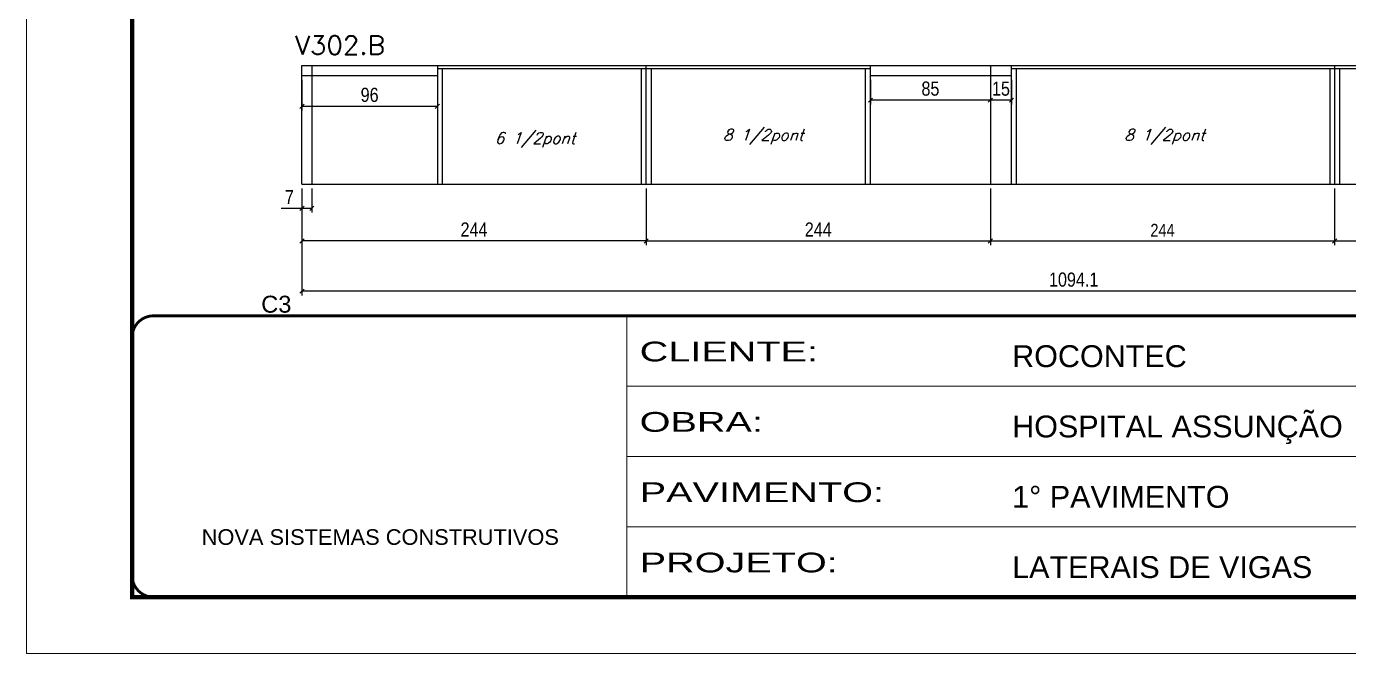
# Model space of a CAD drawing. Extents: x 137137 to 143418, y 10464 to 34486.
# Drawn here: x 138736 to 139673, y 32287 to 32731 of the extents above; entities that cross this region are included whole.
import ezdxf

# ---------------------------------------------------------------- set-up
doc = ezdxf.new("R2010")
doc.units = 0
for name, pattern in [('CONTINUO', [0]), ('DASHED', [0.75, 0.5, -0.25]), ('HIDDEN', [0.375, 0.25, -0.125])]:
    doc.linetypes.add(name, pattern=pattern)
for name, color, linetype in [('5', 5, 'Continuous'), ('COTA', 241, 'Continuous'), ('Painéis', 200, 'Continuous'), ('SARR_2.2x7', 40, 'Continuous'), ('SARR_3.5x7', 81, 'Continuous'), ('texto', 7, 'Continuous')]:
    doc.layers.add(name, color=color, linetype=linetype)
for name, color, linetype, lineweight in [('Escoras', 2, 'Continuous', 25), ('Folhas', 255, 'Continuous', 9), ('SARRAFO DE PRESSAO', 251, 'DASHED', 9), ('Texto Seção', 7, 'Continuous', 15)]:
    doc.layers.add(name, color=color, linetype=linetype, lineweight=lineweight)
doc.styles.add('ARIAL', font='arial.ttf')
doc.styles.add('COTA TECNICA', font='techl___.ttf', dxfattribs={"height": 10})
doc.styles.add('COTA TECNICA-50', font='techl___.ttf', dxfattribs={"height": 9})
doc.styles.add('REGUA-120', font='ROMANS.shx', dxfattribs={"height": 15})
doc.styles.add('Romans', font='romans.shx')
doc.styles.get("Standard").update_dxf_attribs({"font": 'arial.ttf'})
doc.styles.add('Tecnologia', font='')
doc.styles.get('Tecnologia').set_extended_font_data('Forgotten Futurist')
doc.dimstyles.new('COTA PAINEL-50', dxfattribs={"dimtxt": 9, "dimasz": 3, "dimexe": 3, "dimexo": 3, "dimgap": 3, "dimtad": 1, "dimdec": 1, "dimzin": 12, "dimdsep": 46, "dimtxsty": 'COTA TECNICA-50', "dimblk1": 'OBLIQUE', "dimblk2": 'OBLIQUE', "dimsah": 1, "dimcen": 0.9, "dimclrd": 4, "dimclre": 4, "dimclrt": 240, "dimadec": 1, "dimazin": 3, "dimtfac": 1, "dimtdec": 1, "dimtmove": 0, "dimatfit": 3, "dimfxl": 1, "dimtolj": 1, "dimtzin": 12, "dimarcsym": 0})
doc.dimstyles.new('PAINEL', dxfattribs={"dimtxt": 10, "dimasz": 3, "dimexe": 3, "dimexo": 3, "dimgap": 3, "dimtad": 1, "dimdec": 1, "dimzin": 12, "dimdsep": 46, "dimtxsty": 'COTA TECNICA', "dimblk1": 'OBLIQUE', "dimblk2": 'OBLIQUE', "dimsah": 1, "dimcen": 0.9, "dimclrd": 4, "dimclre": 4, "dimclrt": 240, "dimadec": 1, "dimazin": 3, "dimtfac": 1, "dimtdec": 1, "dimtmove": 0, "dimatfit": 3, "dimfxl": 1, "dimtolj": 1, "dimtzin": 12, "dimarcsym": 0})

# ---------------------------------------------------------------- blocks, each defined once
blk = doc.blocks.new('9999999999')
at = {"color": 30, "linetype": 'CONTINUO'}
for p, q in [((98564.56, 34230.21), (98564.56, 34429.45)), ((98564.56, 34379.64), (99583.98, 34379.64)), ((98564.56, 34329.83), (99487.98, 34329.83)), ((98564.56, 34280.02), (99487.98, 34280.02))]:
    blk.add_line(p, q, dxfattribs=at)
at = {"color": 30, "linetype": 'CONTINUO', "const_width": 2}
blk.add_lwpolyline([(99583.98, 34230.21), (99583.98, 34414.45, 0.414214), (99568.98, 34429.45), (98228.98, 34429.45, 0.414214), (98213.98, 34414.45), (98213.98, 34245.21, 0.414214), (98228.98, 34230.21), (99583.98, 34230.21)], format="xyb", dxfattribs=at)
at = {"layer": 'Folhas'}
blk.add_lwpolyline([(98138.98, 34190.21), (99623.98, 34190.21), (99623.98, 35240.21), (98138.98, 35240.21)], close=True, dxfattribs=at)
at = {"layer": 'Folhas', "color": 30, "const_width": 3}
blk.add_lwpolyline([(98213.98, 34230.21), (99583.98, 34230.21), (99583.98, 35200.21), (98213.98, 35200.21)], close=True, dxfattribs=at)
at = {"color": 7, "linetype": 'Continuous', "ltscale": 5, "style": 'ARIAL'}
for s, height, p in [('ROCONTEC', 15.483, (98837.68, 34393.13)), ('HOSPITAL ASSUNÇÃO', 15.4829, (98837.68, 34343.32)), ('1° PAVIMENTO', 15.4829, (98837.68, 34293.51)), ('NOVA SISTEMAS CONSTRUTIVOS', 11.0592, (98263.19, 34267.21)), ('LATERAIS DE VIGAS', 15.4829, (98837.68, 34243.7))]:
    blk.add_text(s, height=height, dxfattribs=at).set_placement(p)
at = {"layer": 'Folhas', "color": 7, "style": 'Tecnologia', "width": 1.5}
for s, p in [('CLIENTE:', (98573.65, 34397.17)), ('OBRA:', (98573.65, 34347.31)), ('PAVIMENTO:', (98573.65, 34297.5)), ('PROJETO:', (98573.65, 34247.69))]:
    blk.add_text(s, height=14, dxfattribs=at).set_placement(p)
blk = doc.blocks.new('_Oblique')
at = {"color": 0, "linetype": 'ByBlock', "lineweight": -2}
blk.add_line((-0.5, -0.5), (0.5, 0.5), dxfattribs=at)
blk = doc.blocks.new('*D317')
at = {"layer": 'COTA', "color": 4, "linetype": 'ByBlock', "lineweight": -2, "transparency": 16777216}
for p, q in [((138931.05, 32616.69), (138931.05, 32576.53)), ((139175.05, 32616.69), (139175.05, 32576.53)), ((139175.05, 32579.53), (138931.05, 32579.53))]:
    blk.add_line(p, q, dxfattribs=at)
at = {"layer": 'Defpoints', "color": 0, "linetype": 'ByBlock', "transparency": 16777216}
for p in [(138931.05, 32619.69), (139175.05, 32619.69), (138931.05, 32579.53)]:
    blk.add_point(p, dxfattribs=at)
at = {"layer": 'COTA', "color": 4, "linetype": 'ByBlock', "lineweight": -2, "transparency": 16777216, "xscale": 3, "yscale": 3, "zscale": 3, "rotation": 180}
blk.add_blockref('_Oblique', (138931.05, 32579.53), dxfattribs=at)
at = {"layer": 'COTA', "color": 4, "linetype": 'ByBlock', "lineweight": -2, "transparency": 16777216, "xscale": 3, "yscale": 3, "zscale": 3}
blk.add_blockref('_Oblique', (139175.05, 32579.53), dxfattribs=at)
at = {"layer": 'COTA', "color": 240, "linetype": 'ByBlock', "transparency": 16777216, "insert": (139053.05, 32587.6), "char_height": 10, "attachment_point": 5, "style": 'COTA TECNICA'}
blk.add_mtext('\\A1;244', dxfattribs=at)
blk = doc.blocks.new('*D318')
at = {"layer": 'COTA', "color": 4, "linetype": 'ByBlock', "lineweight": -2, "transparency": 16777216}
for p, q in [((139175.05, 32616.69), (139175.05, 32576.53)), ((139419.05, 32616.69), (139419.05, 32576.53)), ((139175.05, 32579.53), (139419.05, 32579.53))]:
    blk.add_line(p, q, dxfattribs=at)
at = {"layer": 'Defpoints', "color": 0, "linetype": 'ByBlock', "transparency": 16777216}
for p in [(139175.05, 32619.69), (139419.05, 32619.69), (139419.05, 32579.53)]:
    blk.add_point(p, dxfattribs=at)
at = {"layer": 'COTA', "color": 4, "linetype": 'ByBlock', "lineweight": -2, "transparency": 16777216, "xscale": 3, "yscale": 3, "zscale": 3, "rotation": 180}
blk.add_blockref('_Oblique', (139175.05, 32579.53), dxfattribs=at)
at = {"layer": 'COTA', "color": 4, "linetype": 'ByBlock', "lineweight": -2, "transparency": 16777216, "xscale": 3, "yscale": 3, "zscale": 3}
blk.add_blockref('_Oblique', (139419.05, 32579.53), dxfattribs=at)
at = {"layer": 'COTA', "color": 240, "linetype": 'ByBlock', "transparency": 16777216, "insert": (139297.05, 32587.6), "char_height": 10, "attachment_point": 5, "style": 'COTA TECNICA'}
blk.add_mtext('\\A1;244', dxfattribs=at)
blk = doc.blocks.new('*D320')
at = {"layer": 'COTA', "color": 4, "linetype": 'ByBlock', "lineweight": -2, "transparency": 16777216}
for p, q in [((138931.05, 32616.69), (138931.05, 32540.93)), ((140025.15, 32616.69), (140025.15, 32540.93)), ((140025.15, 32543.93), (138931.05, 32543.93))]:
    blk.add_line(p, q, dxfattribs=at)
at = {"layer": 'Defpoints', "color": 0, "linetype": 'ByBlock', "transparency": 16777216}
for p in [(138931.05, 32619.69), (140025.15, 32619.69), (138931.05, 32543.93)]:
    blk.add_point(p, dxfattribs=at)
at = {"layer": 'COTA', "color": 4, "linetype": 'ByBlock', "lineweight": -2, "transparency": 16777216, "xscale": 3, "yscale": 3, "zscale": 3, "rotation": 180}
blk.add_blockref('_Oblique', (138931.05, 32543.93), dxfattribs=at)
at = {"layer": 'COTA', "color": 4, "linetype": 'ByBlock', "lineweight": -2, "transparency": 16777216, "xscale": 3, "yscale": 3, "zscale": 3}
blk.add_blockref('_Oblique', (140025.15, 32543.93), dxfattribs=at)
at = {"layer": 'COTA', "color": 240, "linetype": 'ByBlock', "transparency": 16777216, "insert": (139478.1, 32552.06), "char_height": 10, "attachment_point": 5, "style": 'COTA TECNICA'}
blk.add_mtext('\\A1;1094.1', dxfattribs=at)
blk = doc.blocks.new('*D321')
at = {"layer": 'Defpoints', "color": 0, "linetype": 'ByBlock', "transparency": 16777216}
for p in [(139419.05, 32619.69), (139663.05, 32619.69), (139663.05, 32579.53)]:
    blk.add_point(p, dxfattribs=at)
at = {"layer": 'Escoras', "color": 4, "linetype": 'ByBlock', "lineweight": -2, "transparency": 16777216}
for p, q in [((139419.05, 32616.69), (139419.05, 32576.53)), ((139663.05, 32616.69), (139663.05, 32576.53)), ((139419.05, 32579.53), (139663.05, 32579.53))]:
    blk.add_line(p, q, dxfattribs=at)
at = {"layer": 'Escoras', "color": 4, "linetype": 'ByBlock', "lineweight": -2, "transparency": 16777216, "xscale": 3, "yscale": 3, "zscale": 3, "rotation": 180}
blk.add_blockref('_Oblique', (139419.05, 32579.53), dxfattribs=at)
at = {"layer": 'Escoras', "color": 4, "linetype": 'ByBlock', "lineweight": -2, "transparency": 16777216, "xscale": 3, "yscale": 3, "zscale": 3}
blk.add_blockref('_Oblique', (139663.05, 32579.53), dxfattribs=at)
at = {"layer": 'Escoras', "color": 240, "linetype": 'ByBlock', "transparency": 16777216, "insert": (139541.05, 32587.09), "char_height": 9, "attachment_point": 5, "style": 'COTA TECNICA-50'}
blk.add_mtext('\\A1;244', dxfattribs=at)
blk = doc.blocks.new('*D322')
at = {"layer": 'Defpoints', "color": 0, "linetype": 'ByBlock', "transparency": 16777216}
for p in [(139663.05, 32619.69), (139781.15, 32619.69), (139781.15, 32579.53)]:
    blk.add_point(p, dxfattribs=at)
at = {"layer": 'Escoras', "color": 4, "linetype": 'ByBlock', "lineweight": -2, "transparency": 16777216}
for p, q in [((139663.05, 32616.69), (139663.05, 32576.53)), ((139781.15, 32616.69), (139781.15, 32576.53)), ((139663.05, 32579.53), (139781.15, 32579.53))]:
    blk.add_line(p, q, dxfattribs=at)
at = {"layer": 'Escoras', "color": 4, "linetype": 'ByBlock', "lineweight": -2, "transparency": 16777216, "xscale": 3, "yscale": 3, "zscale": 3, "rotation": 180}
blk.add_blockref('_Oblique', (139663.05, 32579.53), dxfattribs=at)
at = {"layer": 'Escoras', "color": 4, "linetype": 'ByBlock', "lineweight": -2, "transparency": 16777216, "xscale": 3, "yscale": 3, "zscale": 3}
blk.add_blockref('_Oblique', (139781.15, 32579.53), dxfattribs=at)
at = {"layer": 'Escoras', "color": 240, "linetype": 'ByBlock', "transparency": 16777216, "insert": (139722.1, 32587.11), "char_height": 9, "attachment_point": 5, "style": 'COTA TECNICA-50'}
blk.add_mtext('\\A1;118.1', dxfattribs=at)
blk = doc.blocks.new('*D513')
at = {"layer": 'COTA', "color": 4, "lineweight": -2, "ltscale": 25, "transparency": 16777216}
for p, q in [((138931.05, 32616.69), (138931.05, 32599.55)), ((138938.05, 32616.69), (138938.05, 32599.55)), ((138931.05, 32602.55), (138916.32, 32602.55)), ((138938.05, 32602.55), (138931.05, 32602.55))]:
    blk.add_line(p, q, dxfattribs=at)
at = {"layer": 'Defpoints', "color": 0, "ltscale": 25, "transparency": 16777216}
for p in [(138931.05, 32619.69), (138938.05, 32619.69), (138931.05, 32602.55)]:
    blk.add_point(p, dxfattribs=at)
at = {"layer": 'COTA', "color": 4, "lineweight": -2, "ltscale": 25, "transparency": 16777216, "xscale": 3, "yscale": 3, "zscale": 3, "rotation": 180}
blk.add_blockref('_Oblique', (138931.05, 32602.55), dxfattribs=at)
at = {"layer": 'COTA', "color": 4, "lineweight": -2, "ltscale": 25, "transparency": 16777216, "xscale": 3, "yscale": 3, "zscale": 3}
blk.add_blockref('_Oblique', (138938.05, 32602.55), dxfattribs=at)
at = {"layer": 'COTA', "color": 240, "ltscale": 25, "transparency": 16777216, "insert": (138922.18, 32610.62), "char_height": 10, "attachment_point": 5, "style": 'COTA TECNICA'}
blk.add_mtext('\\A1;7', dxfattribs=at)
blk = doc.blocks.new('*D514')
at = {"layer": 'COTA', "color": 4, "lineweight": -2, "ltscale": 25, "transparency": 16777216}
for p, q in [((138931.05, 32693.69), (138931.05, 32671.82)), ((139027.05, 32693.69), (139027.05, 32671.82)), ((139027.05, 32674.82), (138931.05, 32674.82))]:
    blk.add_line(p, q, dxfattribs=at)
at = {"layer": 'Defpoints', "color": 0, "ltscale": 25, "transparency": 16777216}
for p in [(138931.05, 32696.69), (139027.05, 32696.69), (138931.05, 32674.82)]:
    blk.add_point(p, dxfattribs=at)
at = {"layer": 'COTA', "color": 4, "lineweight": -2, "ltscale": 25, "transparency": 16777216, "xscale": 3, "yscale": 3, "zscale": 3, "rotation": 180}
blk.add_blockref('_Oblique', (138931.05, 32674.82), dxfattribs=at)
at = {"layer": 'COTA', "color": 4, "lineweight": -2, "ltscale": 25, "transparency": 16777216, "xscale": 3, "yscale": 3, "zscale": 3}
blk.add_blockref('_Oblique', (139027.05, 32674.82), dxfattribs=at)
at = {"layer": 'COTA', "color": 240, "ltscale": 25, "transparency": 16777216, "insert": (138979.05, 32682.95), "char_height": 10, "attachment_point": 5, "style": 'COTA TECNICA'}
blk.add_mtext('\\A1;96', dxfattribs=at)
blk = doc.blocks.new('*D515')
at = {"layer": 'COTA', "color": 4, "lineweight": -2, "ltscale": 25, "transparency": 16777216}
for p, q in [((139334.05, 32693.69), (139334.05, 32676.23)), ((139419.05, 32693.69), (139419.05, 32676.23)), ((139419.05, 32679.23), (139334.05, 32679.23))]:
    blk.add_line(p, q, dxfattribs=at)
at = {"layer": 'Defpoints', "color": 0, "ltscale": 25, "transparency": 16777216}
for p in [(139334.05, 32696.69), (139419.05, 32696.69), (139334.05, 32679.23)]:
    blk.add_point(p, dxfattribs=at)
at = {"layer": 'COTA', "color": 4, "lineweight": -2, "ltscale": 25, "transparency": 16777216, "xscale": 3, "yscale": 3, "zscale": 3, "rotation": 180}
blk.add_blockref('_Oblique', (139334.05, 32679.23), dxfattribs=at)
at = {"layer": 'COTA', "color": 4, "lineweight": -2, "ltscale": 25, "transparency": 16777216, "xscale": 3, "yscale": 3, "zscale": 3}
blk.add_blockref('_Oblique', (139419.05, 32679.23), dxfattribs=at)
at = {"layer": 'COTA', "color": 240, "ltscale": 25, "transparency": 16777216, "insert": (139376.55, 32687.36), "char_height": 10, "attachment_point": 5, "style": 'COTA TECNICA'}
blk.add_mtext('\\A1;85', dxfattribs=at)
blk = doc.blocks.new('*D516')
at = {"layer": 'COTA', "color": 4, "lineweight": -2, "ltscale": 25, "transparency": 16777216}
for p, q in [((139419.05, 32693.69), (139419.05, 32676.23)), ((139434.05, 32693.69), (139434.05, 32676.23)), ((139434.05, 32679.23), (139419.05, 32679.23))]:
    blk.add_line(p, q, dxfattribs=at)
at = {"layer": 'Defpoints', "color": 0, "ltscale": 25, "transparency": 16777216}
for p in [(139419.05, 32696.69), (139434.05, 32696.69), (139419.05, 32679.23)]:
    blk.add_point(p, dxfattribs=at)
at = {"layer": 'COTA', "color": 4, "lineweight": -2, "ltscale": 25, "transparency": 16777216, "xscale": 3, "yscale": 3, "zscale": 3, "rotation": 180}
blk.add_blockref('_Oblique', (139419.05, 32679.23), dxfattribs=at)
at = {"layer": 'COTA', "color": 4, "lineweight": -2, "ltscale": 25, "transparency": 16777216, "xscale": 3, "yscale": 3, "zscale": 3}
blk.add_blockref('_Oblique', (139434.05, 32679.23), dxfattribs=at)
at = {"layer": 'COTA', "color": 240, "ltscale": 25, "transparency": 16777216, "insert": (139426.55, 32687.34), "char_height": 10, "attachment_point": 5, "style": 'COTA TECNICA'}
blk.add_mtext('\\A1;15', dxfattribs=at)

msp = doc.modelspace()

# ---------------------------------------------------------------- linework, layer by layer
at = {"layer": 'Painéis', "linetype": 'ByBlock'}
for p, q in [((138931.05, 32703.69), (140025.15, 32703.69)), ((138931.05, 32619.69), (138931.05, 32703.69)), ((139175.05, 32619.69), (139175.05, 32703.69)), ((139419.05, 32703.69), (139419.05, 32619.69)), ((139663.05, 32703.69), (139663.05, 32619.69)), ((138931.05, 32619.69), (138931.05, 32639.69)), ((138931.05, 32619.69), (140025.15, 32619.69))]:
    msp.add_line(p, q, dxfattribs=at)
at = {"layer": 'Painéis', "ltscale": 25}
msp.add_line((138931.05, 32703.69), (139027.05, 32703.69), dxfattribs=at)
at = {"layer": 'SARR_2.2x7', "linetype": 'HIDDEN'}
msp.add_line((138938.05, 32703.69), (138938.05, 32619.69), dxfattribs=at)
at = {"layer": 'SARR_2.2x7', "linetype": 'Continuous'}
for p, q in [((139175.05, 32701.49), (139027.05, 32701.49)), ((139334.05, 32701.49), (139175.05, 32701.49)), ((139663.05, 32701.49), (139434.05, 32701.49)), ((139781.15, 32701.49), (139663.05, 32701.49)), ((138931.05, 32696.69), (139027.05, 32696.69)), ((139334.05, 32696.69), (139419.05, 32696.69)), ((139419.05, 32696.69), (139434.05, 32696.69))]:
    msp.add_line(p, q, dxfattribs=at)
at = {"layer": 'SARR_3.5x7'}
for p, q in [((139027.05, 32703.69), (139027.05, 32619.69)), ((139030.55, 32701.49), (139030.55, 32619.69)), ((139171.55, 32701.49), (139171.55, 32619.69)), ((139178.55, 32701.49), (139178.55, 32619.69)), ((139330.55, 32619.69), (139330.55, 32701.49)), ((139334.05, 32619.69), (139334.05, 32703.69)), ((139434.05, 32619.69), (139434.05, 32703.69)), ((139437.55, 32619.69), (139437.55, 32701.49)), ((139659.55, 32701.49), (139659.55, 32619.69)), ((139666.55, 32701.49), (139666.55, 32619.69))]:
    msp.add_line(p, q, dxfattribs=at)

# ---------------------------------------------------------------- block references
at = {"layer": 'SARRAFO DE PRESSAO', "color": 6, "linetype": 'ByBlock'}
msp.add_blockref('9999999999', (40596.81, -1903), dxfattribs=at)

# ---------------------------------------------------------------- texts
at = {"layer": '5', "linetype": 'Continuous'}
msp.add_text('C3', height=12, rotation=0.00004, dxfattribs=at).set_placement((138902.19, 32528.7))
at = {"layer": 'texto', "color": 2, "char_height": 8, "attachment_point": 5, "style": 'Romans'}
for s, insert in [('{\\Q19;\\C256;8 1/2pont}', (139257.98, 32653.27)), ('{\\Q19;\\C256;8 1/2pont}', (139542.45, 32653.27)), ('{\\Q19;\\C256;6 1/2pont}', (139096.22, 32651.09))]:
    msp.add_mtext(s, dxfattribs=dict(at, insert=insert))
at = {"layer": 'Texto Seção', "style": 'REGUA-120', "width": 1.05}
msp.add_text('V302.B', height=13, dxfattribs=at).set_placement((138926.19, 32711.71))

# ---------------------------------------------------------------- dimensions: what is measured, and where the dimension line sits
at = {"layer": 'COTA', "ltscale": 25}
for base, p1, p2, picture, middle in [((138931.05, 32674.82), (139027.05, 32696.69), (138931.05, 32696.69), '*D514', (138979.05, 32682.95)), ((139334.05, 32679.23), (139419.05, 32696.69), (139334.05, 32696.69), '*D515', (139376.55, 32687.36)), ((138931.05, 32602.55), (138938.05, 32619.69), (138931.05, 32619.69), '*D513', (138922.18, 32610.62))]:
    dim = msp.add_linear_dim(base=base, p1=p1, p2=p2, dimstyle='PAINEL', dxfattribs=at)
    dim.commit()
    dim.dimension.update_dxf_attribs({"geometry": picture, "text_midpoint": middle})
dim = msp.add_linear_dim(base=(139419.05, 32679.23), p1=(139434.05, 32696.69), p2=(139419.05, 32696.69), dimstyle='PAINEL', dxfattribs=at)
dim.commit()
dim.dimension.update_dxf_attribs({"geometry": '*D516', "text_midpoint": (139426.55, 32679.23), "dimtype": 160})
at = {"layer": 'COTA', "linetype": 'ByBlock'}
for base, p1, p2, picture, middle in [((138931.05, 32579.53), (139175.05, 32619.69), (138931.05, 32619.69), '*D317', (139053.05, 32587.6)), ((138931.05, 32543.93), (140025.15, 32619.69), (138931.05, 32619.69), '*D320', (139478.1, 32552.06)), ((139419.05, 32579.53), (139175.05, 32619.69), (139419.05, 32619.69), '*D318', (139297.05, 32587.6))]:
    dim = msp.add_linear_dim(base=base, p1=p1, p2=p2, dimstyle='PAINEL', dxfattribs=at)
    dim.commit()
    dim.dimension.update_dxf_attribs({"geometry": picture, "text_midpoint": middle})
at = {"layer": 'Escoras', "linetype": 'ByBlock'}
for p1, p2, picture, middle in [((139419.05, 32619.69), (139663.05, 32619.69), '*D321', (139541.05, 32587.09)), ((139663.05, 32619.69), (139781.15, 32619.69), '*D322', (139722.1, 32587.11))]:
    dim = msp.add_aligned_dim(p1=p1, p2=p2, distance=-40.16, dimstyle='COTA PAINEL-50', override={"dimarcsym": 1}, dxfattribs=at)
    dim.commit()
    dim.dimension.update_dxf_attribs({"geometry": picture, "text_midpoint": middle})

doc.saveas('drawing.dxf')
